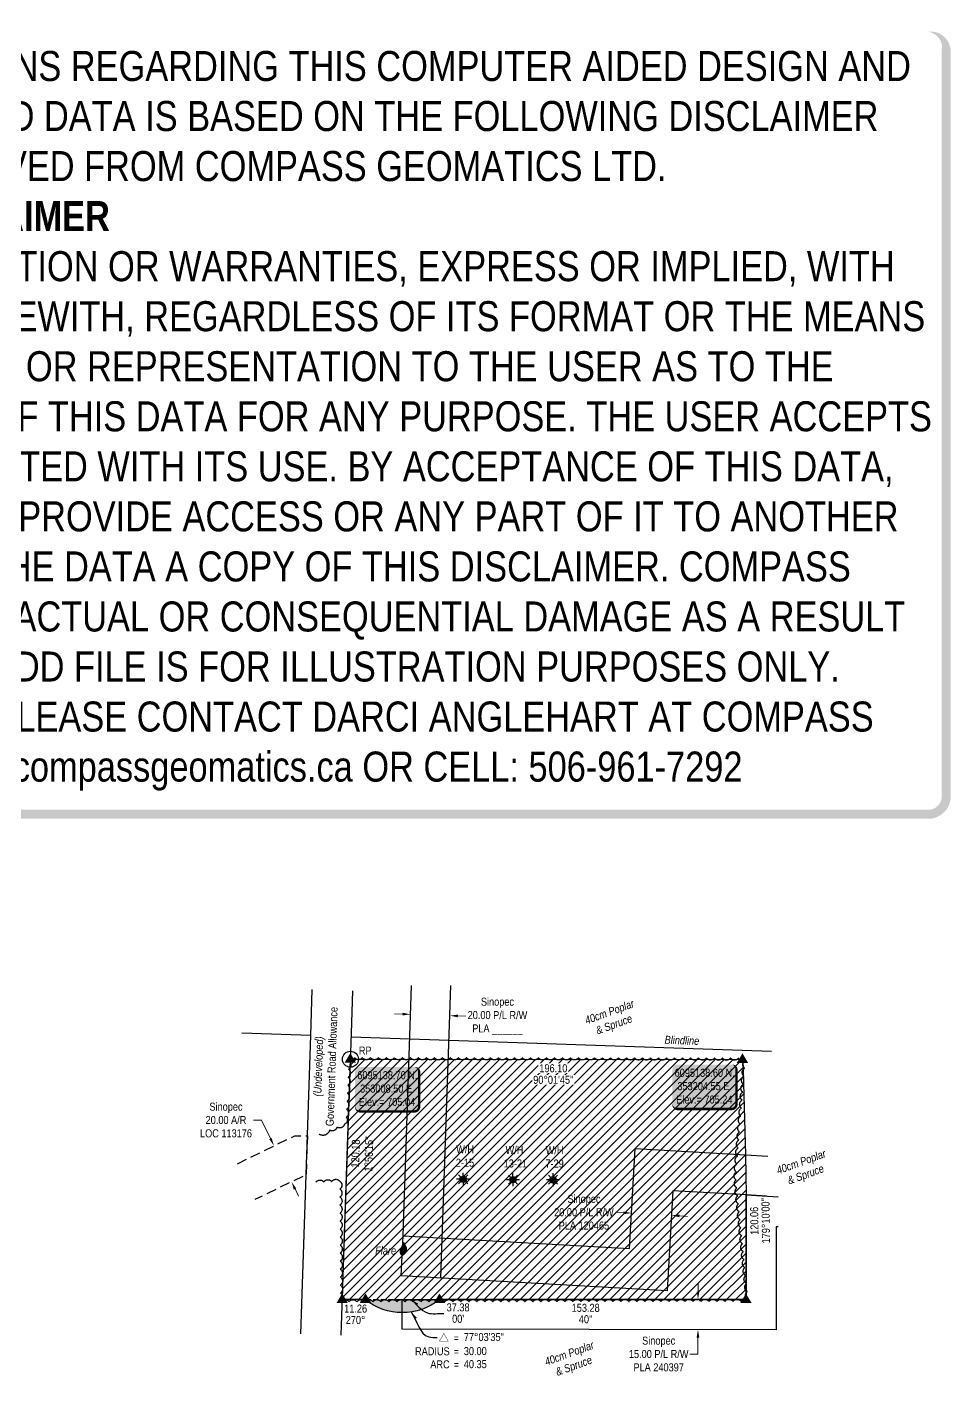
# Model space of a CAD drawing. Extents: x 352720 to 355089, y 6094221 to 6096402.
# Drawn here: x 353935 to 355089, y 6094696 to 6096402 of the extents above; entities that cross this region are included whole.
import ezdxf
from ezdxf.enums import TextEntityAlignment as Align

# ---------------------------------------------------------------- set-up
doc = ezdxf.new("R2010")
doc.units = 0
doc.header["$LTSCALE"] = 5
for name, pattern in [('0', [1, 1, 0]), ('foc-ACCESSROAD', [3.75, 2.5, -1.25]), ('foc-TRAV', [1.875, 1.25, -0.625])]:
    doc.linetypes.add(name, pattern=pattern)
for name, color, linetype in [('35', 37, 'Continuous'), ('AS-SYMBOL', 7, 'Continuous'), ('C-AR', 13, 'foc-ACCESSROAD'), ('C-RW', 13, 'Continuous'), ('C-WS-S', 13, 'Continuous'), ('DETAIL-T', 7, 'Continuous'), ('L-BD', 7, 'Continuous'), ('L-BD1', 253, 'Continuous'), ('L-MON', 1, 'Continuous'), ('L-ROAD-T', 7, 'Continuous'), ('L-SEC', 7, 'Continuous'), ('P-PROPOSED', 10, 'Continuous'), ('P-PROPOSED-EXISTING-H', 59, 'Continuous'), ('P-PROPOSED-H', 21, 'Continuous'), ('P-TRAV', 4, 'foc-TRAV'), ('T-BUSH', 110, '0'), ('T-BUSH-T', 110, 'Continuous'), ('T-SLOPE', 48, 'Continuous')]:
    doc.layers.add(name, color=color, linetype=linetype)
for name, color, linetype, lineweight in [('C-AR-T', 13, 'Continuous', 9), ('C-RW-T', 13, 'Continuous', 9), ('C-WS-T', 13, 'Continuous', 9), ('T-TEXT', 48, 'Continuous', 18)]:
    doc.layers.add(name, color=color, linetype=linetype, lineweight=lineweight)
doc.layers.add('DISCLAIMER', color=7, linetype='Continuous', plot=False)
doc.styles.add('100L', font='ARIALN.TTF', dxfattribs={"height": 11})
doc.styles.add('80', font='ARIALN.TTF', dxfattribs={"height": 10})
doc.styles.add('80CG', font='ARIALN.TTF', dxfattribs={"height": 10})
doc.styles.add('80L', font='ARIALN.TTF', dxfattribs={"height": 10})
doc.styles.add('80LS', font='ARIALNI.TTF', dxfattribs={"height": 10})
doc.dimstyles.new('Compass 5 000', dxfattribs={"dimscale": 5, "dimtxt": 9, "dimasz": 2, "dimexe": 0.2, "dimexo": 0.0625, "dimgap": 0.5, "dimtad": 0, "dimtih": 1, "dimtoh": 1, "dimzin": 0, "dimdsep": 46, "dimtxsty": '80CG', "dimcen": 0.1, "dimse1": 1, "dimse2": 1, "dimclrd": 256, "dimclrt": 256, "dimaunit": 1, "dimadec": 4, "dimazin": 0, "dimtfac": 0.06, "dimtofl": 0, "dimtmove": 0, "dimatfit": 1, "dimfxl": 0.2, "dimtolj": 1, "dimtzin": 0, "dimlwd": -1, "dimarcsym": 0})

# ---------------------------------------------------------------- blocks, each defined once
blk = doc.blocks.new('*D443')
at = {"layer": 'C-AR-T', "transparency": 16777216}
for p, q in [((354227.5, 6095037), (354217.5, 6095037)), ((354238.8, 6095013.8), (354227.5, 6095037)), ((354269.5, 6094950.9), (354273.9, 6094941.9))]:
    blk.add_line(p, q, dxfattribs=at)
for points in [[(354240.3, 6095014.5), (354237.3, 6095013.1), (354243.2, 6095004.8)], [(354271, 6094951.6), (354268, 6094950.1), (354265.1, 6094959.9)]]:
    blk.add_solid(points, dxfattribs=at)
at = {"layer": 'C-AR-T', "transparency": 16777216, "insert": (354183.2, 6095037), "char_height": 10, "attachment_point": 5, "style": '80CG'}
blk.add_mtext('\\A1;Sinopec\\P20.00 A/R\\PLOC 113176', dxfattribs=at)
blk = doc.blocks.new('FLARE')
h = blk.add_hatch(color=255)
h.dxf.hatch_style = 1
h.paths.add_polyline_path([(0.16, 2.41, 0.114147), (0.13, 2.43), (0.11, 2.44, 0.261551), (0.01, 2.42), (0, 2.41, 0.131268), (-0.03, 2.37), (-0.04, 2.35, 0.041497), (-0.05, 2.33), (-0.05, 2.29, 0.015174), (-0.05, 2.29), (-0.06, 2.24, 0.004376), (-0.06, 2.24), (-0.07, 2.18), (-0.08, 2.11), (-0.09, 2.05), (-0.1, 1.98), (-0.12, 1.91), (-0.14, 1.83), (-0.17, 1.76), (-0.19, 1.68), (-0.22, 1.61), (-0.26, 1.53), (-0.29, 1.46), (-0.32, 1.39), (-0.36, 1.32), (-0.39, 1.25, 0.000505), (-0.39, 1.25), (-0.43, 1.18, 0.002398), (-0.43, 1.18), (-0.46, 1.1, 0.004177), (-0.46, 1.1), (-0.5, 1.03, 0.005735), (-0.5, 1.03), (-0.53, 0.95, 0.006994), (-0.53, 0.95), (-0.56, 0.87, 0.00791), (-0.57, 0.87), (-0.6, 0.78, 0.008323), (-0.6, 0.78), (-0.63, 0.69, 0.008095), (-0.63, 0.68), (-0.66, 0.59, 0.008067), (-0.66, 0.59), (-0.68, 0.49, 0.008387), (-0.68, 0.49), (-0.7, 0.39, 0.009056), (-0.71, 0.38), (-0.72, 0.28, 0.010123), (-0.72, 0.28), (-0.74, 0.18, 0.011689), (-0.74, 0.18), (-0.75, 0.08, 0.013925), (-0.75, 0.08), (-0.75, -0.02, 0.016488), (-0.75, -0.02), (-0.75, -0.11, 0.017255), (-0.75, -0.12), (-0.74, -0.2, 0.01735), (-0.74, -0.2), (-0.73, -0.28, 0.017311), (-0.73, -0.29), (-0.71, -0.36, 0.01715), (-0.71, -0.36), (-0.69, -0.43, 0.016886), (-0.69, -0.44), (-0.66, -0.5, 0.016546), (-0.66, -0.5), (-0.63, -0.56, 0.016164), (-0.63, -0.56), (-0.6, -0.61, 0.016329), (-0.6, -0.62), (-0.57, -0.66, 0.018828), (-0.57, -0.67), (-0.54, -0.71, 0.022087), (-0.53, -0.71), (-0.5, -0.75, 0.025345), (-0.49, -0.76), (-0.46, -0.78, 0.028234), (-0.45, -0.79), (-0.42, -0.82, 0.030298), (-0.41, -0.82), (-0.37, -0.84, 0.031129), (-0.36, -0.85), (-0.32, -0.86, 0.030544), (-0.31, -0.87), (-0.27, -0.88, 0.028465), (-0.26, -0.88), (-0.22, -0.89, 0.025311), (-0.21, -0.89), (-0.16, -0.89, 0.02283), (-0.15, -0.89), (-0.11, -0.89, 0.021226), (-0.1, -0.89), (-0.05, -0.88, 0.020401), (-0.04, -0.88), (0, -0.87, 0.020299), (0.01, -0.87), (0.05, -0.85, 0.020911), (0.06, -0.85), (0.11, -0.83, 0.022277), (0.11, -0.83), (0.15, -0.81, 0.023712), (0.16, -0.8), (0.2, -0.78, 0.022408), (0.21, -0.78), (0.24, -0.75, 0.01993), (0.25, -0.74), (0.28, -0.72, 0.017146), (0.28, -0.71), (0.31, -0.68, 0.014211), (0.32, -0.68), (0.35, -0.64, 0.011221), (0.35, -0.64), (0.37, -0.61, 0.008212), (0.38, -0.61), (0.4, -0.57, 0.005172), (0.4, -0.57), (0.42, -0.54, 0.002523), (0.43, -0.54), (0.45, -0.5, 0.001671), (0.45, -0.5), (0.47, -0.47, 0.001229), (0.47, -0.47), (0.49, -0.44, 0.00075), (0.49, -0.44), (0.51, -0.41, 0.00026), (0.51, -0.41), (0.54, -0.37), (0.56, -0.34), (0.58, -0.3), (0.61, -0.27), (0.63, -0.23, 0.001311), (0.63, -0.23), (0.66, -0.19, 0.003726), (0.66, -0.19), (0.69, -0.15, 0.006065), (0.69, -0.14), (0.72, -0.1, 0.008452), (0.72, -0.1), (0.74, -0.05, 0.010991), (0.75, -0.05), (0.77, 0, 0.013767), (0.77, 0), (0.79, 0.05, 0.016839), (0.8, 0.05), (0.81, 0.1, 0.019104), (0.82, 0.11), (0.83, 0.15, 0.016987), (0.83, 0.16), (0.84, 0.21, 0.013636), (0.84, 0.21), (0.85, 0.26, 0.010244), (0.85, 0.27), (0.86, 0.31, 0.006846), (0.86, 0.32), (0.86, 0.37, 0.003419), (0.86, 0.37), (0.86, 0.41), (0.87, 0.46), (0.87, 0.5), (0.88, 0.54), (0.88, 0.59), (0.89, 0.63, 0.001278), (0.89, 0.63), (0.89, 0.67, 0.004735), (0.89, 0.67), (0.9, 0.71, 0.008354), (0.9, 0.72), (0.9, 0.76, 0.012059), (0.9, 0.76), (0.9, 0.8, 0.015712), (0.9, 0.81), (0.9, 0.85, 0.018457), (0.9, 0.85), (0.9, 0.89, 0.018102), (0.9, 0.9), (0.89, 0.94, 0.016533), (0.89, 0.95), (0.88, 0.99, 0.014576), (0.88, 0.99), (0.87, 1.03, 0.012435), (0.86, 1.04), (0.85, 1.08, 0.010283), (0.85, 1.09), (0.83, 1.13, 0.00824), (0.83, 1.13), (0.81, 1.18, 0.00638), (0.81, 1.18), (0.78, 1.23, 0.004735), (0.78, 1.23), (0.76, 1.29, 0.003388), (0.75, 1.29), (0.73, 1.34, 0.002345), (0.73, 1.34), (0.7, 1.4, 0.001492), (0.7, 1.4), (0.67, 1.46, 0.000746), (0.67, 1.46), (0.63, 1.51), (0.6, 1.57), (0.57, 1.62), (0.55, 1.68), (0.52, 1.73), (0.49, 1.78), (0.47, 1.83), (0.45, 1.87), (0.42, 1.92), (0.4, 1.97), (0.38, 2.02), (0.35, 2.08, 0.000332), (0.35, 2.08), (0.33, 2.13, 0.001849), (0.33, 2.13), (0.3, 2.19, 0.0038), (0.3, 2.19), (0.27, 2.24, 0.006473), (0.27, 2.24), (0.25, 2.29, 0.010865), (0.24, 2.3), (0.22, 2.34, 0.019524), (0.22, 2.34), (0.19, 2.38, 0.041077), (0.18, 2.39)])
at = {"color": 48, "flags": 128}
for points in [[(0.11, -0.72), (0.07, -0.74), (0.03, -0.76), (-0.02, -0.77), (-0.07, -0.78), (-0.11, -0.79), (-0.16, -0.79), (-0.2, -0.79), (-0.25, -0.78), (-0.29, -0.77), (-0.32, -0.76), (-0.36, -0.74), (-0.4, -0.71), (-0.43, -0.68), (-0.46, -0.65), (-0.49, -0.61), (-0.52, -0.56), (-0.54, -0.51), (-0.57, -0.46), (-0.59, -0.4), (-0.61, -0.33), (-0.63, -0.26), (-0.64, -0.19), (-0.65, -0.11), (-0.65, -0.02), (-0.65, 0.07), (-0.64, 0.17), (-0.63, 0.27), (-0.61, 0.36), (-0.58, 0.46), (-0.56, 0.56), (-0.53, 0.66), (-0.5, 0.75), (-0.47, 0.83), (-0.44, 0.91), (-0.41, 0.99), (-0.37, 1.06), (-0.34, 1.13), (-0.3, 1.2), (-0.27, 1.27), (-0.23, 1.34), (-0.2, 1.42), (-0.16, 1.49), (-0.13, 1.57), (-0.1, 1.65), (-0.07, 1.73), (-0.04, 1.8), (-0.02, 1.88), (0, 1.96), (0.01, 2.03), (0.02, 2.1), (0.03, 2.17), (0.04, 2.22), (0.05, 2.27), (0.05, 2.31), (0.06, 2.34), (0.08, 2.35), (0.09, 2.34), (0.11, 2.32), (0.13, 2.29), (0.16, 2.25), (0.18, 2.2), (0.21, 2.14), (0.24, 2.09), (0.26, 2.03), (0.29, 1.98), (0.31, 1.93), (0.33, 1.88), (0.36, 1.83), (0.38, 1.78), (0.41, 1.73), (0.43, 1.68), (0.46, 1.63), (0.49, 1.58), (0.52, 1.52), (0.55, 1.47), (0.58, 1.41), (0.61, 1.35), (0.64, 1.3), (0.67, 1.24), (0.69, 1.19), (0.72, 1.14), (0.74, 1.09), (0.75, 1.05), (0.77, 1), (0.78, 0.96), (0.79, 0.92), (0.8, 0.88), (0.8, 0.84), (0.8, 0.8), (0.8, 0.76), (0.8, 0.72), (0.79, 0.68), (0.79, 0.64), (0.78, 0.6), (0.78, 0.56), (0.77, 0.51), (0.77, 0.47), (0.76, 0.42), (0.76, 0.37), (0.76, 0.33), (0.75, 0.28), (0.74, 0.23), (0.73, 0.18), (0.72, 0.13), (0.7, 0.09), (0.68, 0.04), (0.66, 0), (0.63, -0.05), (0.61, -0.09), (0.58, -0.13), (0.55, -0.17), (0.53, -0.21), (0.5, -0.25), (0.48, -0.28), (0.45, -0.32), (0.43, -0.35), (0.41, -0.38), (0.39, -0.42), (0.37, -0.45), (0.34, -0.48), (0.32, -0.51), (0.3, -0.55), (0.27, -0.58), (0.24, -0.61), (0.21, -0.64), (0.18, -0.67), (0.15, -0.7)], [(0.02, -0.75), (-0.01, -0.76), (-0.03, -0.77), (-0.05, -0.78), (-0.08, -0.78), (-0.11, -0.79), (-0.13, -0.79), (-0.16, -0.79), (-0.18, -0.78), (-0.2, -0.78), (-0.23, -0.77), (-0.25, -0.76), (-0.26, -0.74), (-0.28, -0.73), (-0.3, -0.71), (-0.32, -0.69), (-0.33, -0.66), (-0.35, -0.63), (-0.36, -0.6), (-0.37, -0.57), (-0.39, -0.53), (-0.4, -0.49), (-0.4, -0.45), (-0.41, -0.41), (-0.41, -0.36), (-0.41, -0.31), (-0.4, -0.25), (-0.39, -0.2), (-0.38, -0.14), (-0.37, -0.09), (-0.36, -0.03), (-0.34, 0.02), (-0.32, 0.07), (-0.31, 0.12), (-0.29, 0.16), (-0.27, 0.21), (-0.25, 0.25), (-0.23, 0.29), (-0.21, 0.33), (-0.19, 0.37), (-0.17, 0.41), (-0.15, 0.45), (-0.14, 0.49), (-0.12, 0.53), (-0.1, 0.58), (-0.08, 0.62), (-0.07, 0.66), (-0.06, 0.71), (-0.05, 0.75), (-0.04, 0.79), (-0.03, 0.83), (-0.03, 0.87), (-0.02, 0.9), (-0.02, 0.93), (-0.01, 0.95), (-0.01, 0.96), (0, 0.97), (0.01, 0.96), (0.02, 0.95), (0.03, 0.94), (0.04, 0.91), (0.06, 0.88), (0.07, 0.86), (0.09, 0.82), (0.1, 0.79), (0.12, 0.76), (0.13, 0.74), (0.14, 0.71), (0.16, 0.68), (0.17, 0.65), (0.18, 0.63), (0.2, 0.6), (0.21, 0.57), (0.23, 0.54), (0.25, 0.51), (0.26, 0.47), (0.28, 0.44), (0.3, 0.41), (0.31, 0.38), (0.33, 0.35), (0.34, 0.32), (0.36, 0.29), (0.37, 0.27), (0.38, 0.24), (0.39, 0.22), (0.39, 0.19), (0.4, 0.17), (0.4, 0.15), (0.41, 0.13), (0.41, 0.1), (0.41, 0.08), (0.4, 0.06), (0.4, 0.04), (0.4, 0.01), (0.39, -0.01), (0.39, -0.03), (0.39, -0.06), (0.39, -0.08), (0.38, -0.11), (0.38, -0.14), (0.38, -0.16), (0.38, -0.19), (0.37, -0.22), (0.37, -0.24), (0.36, -0.27), (0.35, -0.3), (0.34, -0.32), (0.32, -0.35), (0.31, -0.37), (0.3, -0.4), (0.28, -0.42), (0.27, -0.44), (0.25, -0.46), (0.24, -0.48), (0.22, -0.5), (0.21, -0.52), (0.2, -0.54), (0.19, -0.56), (0.17, -0.58), (0.16, -0.6), (0.15, -0.61), (0.14, -0.63), (0.12, -0.65), (0.11, -0.67), (0.09, -0.69), (0.08, -0.7), (0.06, -0.72), (0.04, -0.74)]]:
    blk.add_lwpolyline(points, close=True, dxfattribs=at)
blk = doc.blocks.new('GAS')
h = blk.add_hatch(color=255)
h.dxf.hatch_style = 1
edge = h.paths.add_edge_path()
edge.add_arc((0, 0), 0.9, 0, 360)
for p, q in [((-0.81, 0), (-1.62, 0)), ((-0.57, 0.57), (-1.14, 1.14)), ((0, 0.81), (0, 1.62)), ((0.57, 0.57), (1.14, 1.14)), ((1.62, 0), (0.81, 0)), ((-0.57, -0.57), (-1.14, -1.14)), ((0, -0.81), (0, -1.62)), ((1.14, -1.14), (0.57, -0.57))]:
    blk.add_line(p, q)
blk.add_circle((0, 0), 0.8)
blk = doc.blocks.new('*U444')
at = {"layer": '35', "color": 3}
blk.add_circle((0, 0), 10, dxfattribs=at)
at = {"layer": '35', "color": 3, "style": '80'}
blk.add_attdef('RP_001', (10.5, 5.8), '', height=10, dxfattribs=at)
blk = doc.blocks.new('STRIA')
blk.add_hatch(color=255).paths.add_polyline_path([(-0.04, 1.52), (-1.47, -0.87), (1.39, -0.87)])
blk = doc.blocks.new('STRIAA')
blk.add_blockref('STRIA', (0, 0))
blk = doc.blocks.new('STRIB')
at = {"color": 1}
blk.add_solid([(-1.12, -0.67), (-0.04, 1.13), (1.04, -0.67)], dxfattribs=at)
blk = doc.blocks.new('STRIBB')
blk.add_blockref('STRIB', (0, 0))
blk = doc.blocks.new('STRICC')
for name in ['STRIAA', 'STRIBB']:
    blk.add_blockref(name, (0, 0))
blk = doc.blocks.new('fdspike')
blk.add_blockref('STRICC', (0, 0))
blk = doc.blocks.new('TRIA')
blk.add_hatch(color=255).paths.add_polyline_path([(-0.04, 1.52), (-1.47, -0.87), (1.39, -0.87)])
blk = doc.blocks.new('TRIAA')
blk.add_blockref('TRIA', (0, 0))
blk = doc.blocks.new('TRIB')
at = {"color": 1}
blk.add_lwpolyline([(-1.12, -0.67), (-0.04, 1.13), (1.04, -0.67)], close=True, dxfattribs=at)
blk = doc.blocks.new('TRIBB')
blk.add_blockref('TRIB', (0, 0))
blk = doc.blocks.new('TRICC')
for name in ['TRIAA', 'TRIBB']:
    blk.add_blockref(name, (0, 0))
blk = doc.blocks.new('plspike')
blk.add_blockref('TRICC', (0, 0))
blk = doc.blocks.new('curve')
at = {"const_width": 0.1}
blk.add_lwpolyline([(-4.99, 5.39), (-6.08, 3.49), (-3.89, 3.49)], close=True, dxfattribs=at)
at = {"style": '80'}
for p in [(-2.44, 3.36), (-2.44, -0.04), (-2.44, -3.3)]:
    blk.add_text('=', height=1.8, dxfattribs=at).set_placement(p)
for s, p in [('RADIUS', (-3.54, -0.05)), ('ARC', (-3.54, -3.31))]:
    blk.add_text(s, height=2, dxfattribs=at).set_placement(p, align=Align.RIGHT)
for tag, p in [('DELTA', (0, 3.52)), ('CURVE_RADIUS', (0, 0)), ('ARC_LENGTH', (0, -3.26))]:
    blk.add_attdef(tag, p, '', height=2, dxfattribs=at)
blk = doc.blocks.new('*D445')
at = {"layer": 'C-RW-T', "transparency": 16777216}
for p, q in [((354680.1, 6094921.2), (354670.1, 6094921.8)), ((354750, 6094917.3), (354760, 6094916.7))]:
    blk.add_line(p, q, dxfattribs=at)
for points in [[(354680.2, 6094922.9), (354680, 6094919.5), (354690.1, 6094920.7)], [(354750.1, 6094919), (354749.9, 6094915.6), (354740, 6094917.9)]]:
    blk.add_solid(points, dxfattribs=at)
at = {"layer": 'C-RW-T', "transparency": 16777216, "insert": (354630.6, 6094921.8), "char_height": 10, "attachment_point": 5, "style": '80CG'}
blk.add_mtext('\\A1;Sinopec\\P20.00 P/L R/W\\PPLA 120465', dxfattribs=at)
blk = doc.blocks.new('*U448')
h = blk.add_hatch(color=254)
edge = h.paths.add_edge_path()
edge.add_line((-34, -28.5), (34, -28.5))
edge.add_arc((34, -22.5), 6, 270, 360)
edge.add_line((40, -22.5), (40, 21))
edge.add_arc((34, 21), 6, 0, 90)
edge.add_line((34, 27), (-34, 27))
edge.add_arc((-34, 21), 6, 90, 180)
edge.add_line((-40, 21), (-40, -22.5))
edge.add_arc((-34, -22.5), 6, 180, 270)
at = {"color": 1, "flags": 128}
blk.add_lwpolyline([(-34, -28.5, 3, 3, 0), (34, -28.5, 3, 3, 0.414214), (40, -22.5, 3, 3, 0), (40, 21, 3, 0, 0.414214), (34, 27, 0, 0, 0), (-34, 27, 0, 0, 0.414214), (-40, 21, 0, 0, 0), (-40, -22.5, 0, 3, 0.414214)], format="xyseb", close=True, dxfattribs=at)
blk.add_lwpolyline([(31.1, 11.7, 0, 10, 0), (0, 0, 5, 5, 0)], format="xyseb", dxfattribs=at)
at = {"color": 1, "style": '80'}
blk.add_attdef('ENTER_TEXT_001', (-36, -5), '', height=10, dxfattribs=at)
blk = doc.blocks.new('*D451')
at = {"layer": 'C-RW-T', "transparency": 16777216}
for p, q in [((354773.2, 6094822.7), (354773.2, 6094832.7)), ((354773.1, 6094765.2), (354773.1, 6094744.7)), ((354773.1, 6094744.7), (354763.1, 6094744.7))]:
    blk.add_line(p, q, dxfattribs=at)
for points in [[(354771.5, 6094822.7), (354774.8, 6094822.7), (354773.2, 6094812.7)], [(354771.4, 6094765.2), (354774.8, 6094765.2), (354773.1, 6094775.2)]]:
    blk.add_solid(points, dxfattribs=at)
at = {"layer": 'C-RW-T', "transparency": 16777216, "insert": (354724, 6094744.7), "char_height": 10, "attachment_point": 5, "style": '80CG'}
blk.add_mtext('\\A1;Sinopec\\P15.00 P/L R/W\\PPLA 240397', dxfattribs=at)
blk = doc.blocks.new('Disclaimer_Legal')
at = {"layer": 'DISCLAIMER', "color": 254, "flags": 128}
blk.add_lwpolyline([(-3612.9, -1104.6, 37.5, 37.5, 0), (4096.1, -1104.6, 37.5, 37.5, 0.414214), (4171.1, -1029.6, 37.5, 37.5, 0), (4171.1, 2078.7, 37.5, 0, 0.414214), (4096.1, 2153.7, 0, 0, 0), (-3612.9, 2153.7, 0, 0, 0.414214), (-3687.9, 2078.7, 0, 0, 0), (-3687.9, -1029.6, 0, 37.5, 0.414214)], format="xyseb", close=True, dxfattribs=at)
at = {"layer": 'DISCLAIMER', "color": 254, "insert": (241.6, 533.9), "char_height": 125, "width": 7717.568, "attachment_point": 5, "style": '80'}
blk.add_mtext('NOTICE TO THE CORPORATION, PERSON &/OR PERSONS REGARDING THIS COMPUTER AIDED DESIGN AND DRAFTING (CADD) FILES. ACCEPTANCE OF THE CADD DATA IS BASED ON THE FOLLOWING DISCLAIMER WHICH COVERS ALL CADD DATA RECIEVED FROM COMPASS GEOMATICS LTD.\\P{\\fArial Narrow|b1|i0|c0|p34;DISCLAIMER}\\PCOMPASS GEOMATICS LTD. MAKES NO REPRESENTATION OR WARRANTIES, EXPRESS OR IMPLIED, WITH RESPECT TO THE REUSE OF THE DATA PROVIDED HEREWITH, REGARDLESS OF ITS FORMAT OR THE MEANS OF ITS TRANSMISSION. THERE IS NO GUARANTEE OR REPRESENTATION TO THE USER AS TO THE ACCURACY, CURRENCY, SUITABILITY OR RELIABILITY OF THIS DATA FOR ANY PURPOSE. THE USER ACCEPTS THE DATA "AS IS", AND ASSUMES ALL RISKS ASSOCIATED WITH ITS USE. BY ACCEPTANCE OF THIS DATA, THE USER AGREES NOT TO TRANSMIT THIS DATA OR PROVIDE ACCESS OR ANY PART OF IT TO ANOTHER PARTY UNLESS THE USER SHALL INCLUDE WITH THE DATA A COPY OF THIS DISCLAIMER. COMPASS GEOMATICS LTD. ASSUMES NO RESPONSIBILITY FOR ACTUAL OR CONSEQUENTIAL DAMAGE AS A RESULT OF ANY USER\'S RELIANCE ON THIS DATA. THIS CADD FILE IS FOR ILLUSTRATION PURPOSES ONLY.\\PIF YOU REQUIRE MORE ACCURATE INFORMATION, PLEASE CONTACT DARCI ANGLEHART AT COMPASS GEOMATICS LTD. VIA EMAIL: darci.anglehart@compassgeomatics.ca OR CELL: 506-961-7292', dxfattribs=at)

msp = doc.modelspace()

# ---------------------------------------------------------------- hatches: boundary and pattern name
at = {"layer": 'P-PROPOSED-EXISTING-H'}
h = msp.add_hatch(dxfattribs=at)
h.set_pattern_fill('ANSI31', color=256, scale=2.5, style=0)
h.set_pattern_definition([(45, (177823.529, 3045739.339), (-5.612660076, 5.612660076), [])])
h.paths.add_polyline_path([(354833.275, 6094812.683), (354328.625, 6094812.781), (354338.78, 6095112.983), (354828.912, 6095112.731), (354832.593, 6094993.555), (354833.318, 6094943.45)])
at = {"layer": 'P-PROPOSED-H'}
h = msp.add_hatch(color=256, dxfattribs=at)
h.dxf.hatch_style = 1
h.paths.add_polyline_path([(354450.177, 6094812.757), (354356.761, 6094812.775, 0.34950867)])

# ---------------------------------------------------------------- linework, layer by layer
at = {"layer": 'C-AR', "flags": 128}
msp.add_lwpolyline([(354197.48, 6094982.517), (354269.217, 6095017.483), (354285.008, 6095017.478), (354283.314, 6094967.527), (354280.743, 6094967.479), (354219.387, 6094937.573)], dxfattribs=at)
at = {"layer": 'C-RW', "flags": 128}
for points in [[(354404.792, 6094892.31), (354415.068, 6095205.097)], [(354451.913, 6094839.613), (354464.253, 6095205.152)], [(354858.762, 6094942.034), (354833.318, 6094943.45), (354741.711, 6094948.591), (354734.74, 6094823.816), (354402.004, 6094842.401), (354404.792, 6094892.31), (354687.618, 6094876.513), (354694.59, 6095001.295), (354832.593, 6094993.555), (354860.48, 6094992.003)], [(354873.494, 6094903.656), (354870.805, 6094903.806), (354870.763, 6094775.148), (354403.445, 6094775.585), (354403.48, 6094812.731), (354833.275, 6094812.683), (354833.318, 6094943.45), (354873.494, 6094941.214)]]:
    msp.add_lwpolyline(points, dxfattribs=at)
at = {"layer": 'C-RW-T'}
for p, q in [((354403.888, 6095169.34), (354393.894, 6095169.678)), ((354472.972, 6095167.035), (354482.966, 6095166.697))]:
    msp.add_line(p, q, dxfattribs=at)
for points in [[(354403.944, 6095171.006), (354403.832, 6095167.675), (354413.883, 6095169.003)], [(354473.028, 6095168.701), (354472.916, 6095165.369), (354462.978, 6095167.372)]]:
    msp.add_solid(points, dxfattribs=at)
at = {"layer": 'L-SEC'}
for p, q in [((354276.644, 6094770.011), (354289.235, 6095142.708)), ((354327.181, 6094768.304), (354339.973, 6095145.612)), ((354339.728, 6095140.973), (354864.98, 6095122.918))]:
    msp.add_line(p, q, dxfattribs=at)
at = {"layer": 'L-SEC', "flags": 128}
for points in [[(354289.235, 6095142.708), (354291.116, 6095199.951)], [(354339.886, 6095145.615), (354341.616, 6095198.292)], [(354289.235, 6095142.708), (354202.927, 6095145.591)]]:
    msp.add_lwpolyline(points, dxfattribs=at)
at = {"layer": 'P-PROPOSED'}
msp.add_lwpolyline([(354338.867, 6095112.98), (354829, 6095112.728), (354832.68, 6094993.552), (354833.405, 6094943.447), (354833.362, 6094812.68), (354450.264, 6094812.754, -0.34950867), (354356.848, 6094812.772), (354328.712, 6094812.778), (354330.176, 6094859.237, -0.12066505), (354330.176, 6094859.237)], format="xyb", close=True, dxfattribs=at)
at = {"layer": 'P-TRAV'}
msp.add_line((354357.83, 6094812.761), (354450.087, 6094812.701), dxfattribs=at)
at = {"layer": 'T-BUSH', "flags": 128}
msp.add_lwpolyline([(354295.424, 6094959.209, -0.52056705), (354305.413, 6094959.682, -0.52056705), (354315.402, 6094960.155, -0.52056705), (354325.391, 6094960.628, -0.52056705), (354325.574, 6094950.767, -0.52056705), (354325.625, 6094940.767, -0.52056705), (354325.676, 6094930.767, -0.52056705), (354325.727, 6094920.767, -0.52056705), (354325.778, 6094910.767, -0.52056705), (354325.829, 6094900.767, -0.52056705), (354325.88, 6094890.768, -0.52056705), (354325.931, 6094880.768, -0.52056705), (354325.982, 6094870.768, -0.52056705), (354326.034, 6094860.768, -0.52056705), (354326.085, 6094850.768, -0.52056705), (354326.136, 6094840.768, -0.52056705), (354326.187, 6094830.768, -0.52056705), (354326.238, 6094820.768, -0.52056705), (354327.079, 6094810.972, -0.52056705), (354336.81, 6094810.021, -0.52056705), (354346.81, 6094810.03, -0.52056705), (354356.81, 6094810.04, -0.52056705), (354366.81, 6094810.05, -0.52056705), (354376.81, 6094810.059, -0.52056705), (354386.81, 6094810.069, -0.52056705), (354396.81, 6094810.078, -0.52056705), (354406.81, 6094810.088, -0.52056705), (354416.81, 6094810.098, -0.52056705), (354426.81, 6094810.107, -0.52056705), (354436.81, 6094810.117, -0.52056705), (354446.81, 6094810.127, -0.52056705), (354456.81, 6094810.136, -0.52056705), (354466.81, 6094810.146, -0.52056705), (354476.81, 6094810.156, -0.52056705), (354486.81, 6094810.165, -0.52056705), (354496.81, 6094810.175, -0.52056705), (354506.81, 6094810.184, -0.52056705), (354516.81, 6094810.194, -0.52056705), (354526.81, 6094810.204, -0.52056705), (354536.81, 6094810.213, -0.52056705), (354546.81, 6094810.223, -0.52056705), (354556.81, 6094810.233, -0.52056705), (354566.81, 6094810.242, -0.52056705), (354576.81, 6094810.252, -0.52056705), (354586.81, 6094810.261, -0.52056705), (354596.81, 6094810.271, -0.52056705), (354606.81, 6094810.281, -0.52056705), (354616.81, 6094810.29, -0.52056705), (354626.81, 6094810.3, -0.52056705), (354636.81, 6094810.31, -0.52056705), (354646.81, 6094810.319, -0.52056705), (354656.81, 6094810.329, -0.52056705), (354666.81, 6094810.339, -0.52056705), (354676.81, 6094810.348, -0.52056705), (354686.81, 6094810.358, -0.52056705), (354696.81, 6094810.367, -0.52056705), (354706.81, 6094810.377, -0.52056705), (354716.81, 6094810.387, -0.52056705), (354726.81, 6094810.396, -0.52056705), (354736.81, 6094810.406, -0.52056705), (354746.81, 6094810.416, -0.52056705), (354756.81, 6094810.425, -0.52056705), (354766.81, 6094810.435, -0.52056705), (354776.81, 6094810.445, -0.52056705), (354786.81, 6094810.454, -0.52056705), (354796.81, 6094810.464, -0.52056705), (354806.81, 6094810.473, -0.52056705), (354816.81, 6094810.483, -0.52056705), (354826.81, 6094810.493, -0.52056705), (354835.622, 6094812.922, -0.52056705), (354834.75, 6094822.872, -0.52056705), (354833.749, 6094832.822, -0.52056705), (354832.749, 6094842.771, -0.52056705), (354831.748, 6094852.721, -0.52056705), (354830.747, 6094862.671, -0.52056705), (354829.747, 6094872.621, -0.52056705), (354828.746, 6094882.571, -0.52056705), (354827.745, 6094892.521, -0.52056705), (354826.745, 6094902.47, -0.52056705), (354825.744, 6094912.42, -0.52056705), (354824.743, 6094922.37, -0.52056705), (354823.743, 6094932.32, -0.52056705), (354822.742, 6094942.27, -0.52056705), (354821.741, 6094952.219, -0.52056705), (354820.741, 6094962.169, -0.52056705), (354820.98, 6094972.131, -0.52056705), (354821.785, 6094982.099, -0.52056705), (354822.589, 6094992.066, -0.52056705), (354823.394, 6095002.034, -0.52056705), (354824.199, 6095012.001, -0.52056705), (354825.004, 6095021.969, -0.52056705), (354825.808, 6095031.937, -0.52056705), (354826.613, 6095041.904, -0.52056705), (354827.418, 6095051.872, -0.52056705), (354828.222, 6095061.839, -0.52056705), (354829.027, 6095071.807, -0.52056705), (354829.832, 6095081.774, -0.52056705), (354830.637, 6095091.742, -0.52056705), (354831.441, 6095101.71, -0.52056705), (354832.213, 6095111.678, -0.52056705), (354823.727, 6095114.479, -0.52056705), (354813.727, 6095114.489, -0.52056705), (354803.727, 6095114.499, -0.52056705), (354793.727, 6095114.509, -0.52056705), (354783.727, 6095114.518, -0.52056705), (354773.727, 6095114.528, -0.52056705), (354763.727, 6095114.538, -0.52056705), (354753.727, 6095114.548, -0.52056705), (354743.727, 6095114.558, -0.52056705), (354733.727, 6095114.568, -0.52056705), (354723.727, 6095114.578, -0.52056705), (354713.727, 6095114.588, -0.52056705), (354703.728, 6095114.598, -0.52056705), (354693.728, 6095114.608, -0.52056705), (354683.728, 6095114.618, -0.52056705), (354673.728, 6095114.628, -0.52056705), (354663.728, 6095114.637, -0.52056705), (354653.728, 6095114.647, -0.52056705), (354643.728, 6095114.657, -0.52056705), (354633.728, 6095114.667, -0.52056705), (354623.728, 6095114.677, -0.52056705), (354613.728, 6095114.687, -0.52056705), (354603.728, 6095114.697, -0.52056705), (354593.728, 6095114.707, -0.52056705), (354583.728, 6095114.717, -0.52056705), (354573.728, 6095114.727, -0.52056705), (354563.728, 6095114.737, -0.52056705), (354553.728, 6095114.746, -0.52056705), (354543.728, 6095114.756, -0.52056705), (354533.728, 6095114.766, -0.52056705), (354523.728, 6095114.776, -0.52056705), (354513.728, 6095114.786, -0.52056705), (354503.728, 6095114.796, -0.52056705), (354493.728, 6095114.806, -0.52056705), (354483.728, 6095114.816, -0.52056705), (354473.728, 6095114.826, -0.52056705), (354463.728, 6095114.836, -0.52056705), (354453.728, 6095114.846, -0.52056705), (354443.728, 6095114.856, -0.52056705), (354433.728, 6095114.865, -0.52056705), (354423.728, 6095114.875, -0.52056705), (354413.728, 6095114.885, -0.52056705), (354403.728, 6095114.895, -0.52056705), (354393.728, 6095114.905, -0.52056705), (354383.728, 6095114.915, -0.52056705), (354373.728, 6095114.925, -0.52056705), (354363.728, 6095114.935, -0.52056705), (354353.728, 6095114.945, -0.52056705), (354343.728, 6095114.955, -0.52056705), (354336.842, 6095110.486, -0.52056705), (354336.373, 6095100.497, -0.52056705), (354335.904, 6095090.508, -0.52056705), (354335.436, 6095080.519, -0.52056705), (354334.967, 6095070.53, -0.52056705), (354334.498, 6095060.541, -0.52056705), (354334.029, 6095050.552, -0.52056705), (354333.561, 6095040.563, -0.52056705), (354331.309, 6095031.847, -0.52056705), (354322.013, 6095028.162, -0.52056705), (354312.716, 6095024.478, -0.52056705), (354299.652, 6095019.3, -0.52056705)], format="xyb", dxfattribs=at)

# ---------------------------------------------------------------- block references
at = {"xscale": 0.3, "yscale": 0.3, "zscale": 0.3}
msp.add_blockref('Disclaimer_Legal', (353832.036, 6095750.297), dxfattribs=at)
at = {"layer": 'AS-SYMBOL', "xscale": 5, "yscale": 5, "zscale": 5}
msp.add_blockref('FLARE', (354404.497, 6094872.316), dxfattribs=at)
at = {"layer": 'C-WS-S', "color": 5}
msp.add_blockref('*U444', (354338.78, 6095112.983), dxfattribs=at).add_auto_attribs({'RP_001': 'RP'})
at = {"layer": 'C-WS-S', "color": 5, "xscale": 5, "yscale": 5, "zscale": 5}
for p in [(354479.572, 6094962.968, 1770.583), (354541.877, 6094962.496, 1769.153), (354591.98, 6094962.408, 1768.56)]:
    msp.add_blockref('GAS', p, dxfattribs=at)
at = {"layer": 'DETAIL-T', "color": 3}
ref = msp.add_blockref('*U448', (354781.228, 6095079.288), dxfattribs=at)
ref.add_attrib('ENTER_TEXT_001', '6095138.60 N.', (354743.933, 6095091.061), dxfattribs={"layer": '0', "color": 1, "height": 10, "style": '80'})
ref.add_attrib('ENTER_TEXT_002', '353204.55 E.', (354747.408, 6095074.353), dxfattribs={"layer": '0', "color": 1, "height": 10, "style": '80'})
ref.add_attrib('ENTER_TEXT_003', 'Elev.= 705.24', (354745.863, 6095057.645), dxfattribs={"layer": '0', "color": 1, "height": 10, "style": '80'})
ref = msp.add_blockref('*U448', (354384.637, 6095076.259), dxfattribs=at)
ref.add_attrib('ENTER_TEXT_001', '6095138.70 N.', (354347.341, 6095088.032), dxfattribs={"layer": '0', "color": 1, "height": 10, "style": '80'})
ref.add_attrib('ENTER_TEXT_002', '353008.50 E.', (354350.817, 6095071.324), dxfattribs={"layer": '0', "color": 1, "height": 10, "style": '80'})
ref.add_attrib('ENTER_TEXT_003', 'Elev.= 705.04', (354349.272, 6095054.616), dxfattribs={"layer": '0', "color": 1, "height": 10, "style": '80'})
at = {"layer": 'L-BD1', "color": 5, "xscale": 4.998785050000003, "yscale": 4.998785050000003, "zscale": 4.998785050000003}
msp.add_blockref('curve', (354480.453, 6094743.407), dxfattribs=at).add_auto_attribs({'DELTA': '77%%d03\'35"', 'CURVE_RADIUS': '30.00', 'ARC_LENGTH': '40.35'})
at = {"layer": 'L-MON', "xscale": 5, "yscale": 5, "zscale": 5}
for name, p in [('fdspike', (354338.78, 6095112.983)), ('fdspike', (354828.912, 6095112.731)), ('fdspike', (354328.625, 6094812.781)), ('plspike', (354357.83, 6094812.761)), ('plspike', (354450.087, 6094812.701)), ('fdspike', (354833.275, 6094812.683))]:
    msp.add_blockref(name, p, dxfattribs=at)

# ---------------------------------------------------------------- texts
at = {"layer": 'C-RW-T', "insert": (354522.506, 6095166.697), "char_height": 10, "attachment_point": 5, "style": '80CG'}
msp.add_mtext('\\A1;Sinopec\\P20.00 P/L R/W\\PPLA ______', dxfattribs=at)
at = {"layer": 'C-WS-T', "char_height": 10, "attachment_point": 1, "style": '100L'}
for s, insert in [('\\pi0.69528;W/H\\P\\pi0.20756;2-15', (354470.228, 6095005.383)), ('\\pi0.69528;W/H\\P\\pi-1.7024;13-21', (354531.972, 6095004.484)), ('\\pi0.69528;W/H\\P\\pi0.33034;7-29', (354582.074, 6095004.396, -1769.153))]:
    msp.add_mtext_dynamic_manual_height_columns(s, width=22.54336, gutter_width=54.987, heights=[0], dxfattribs=dict(at, insert=insert))
at = {"layer": 'L-BD', "style": '80L'}
for s, height, rotation, p in [("179°10'00''", 9.99757, 90.833, (354857.795, 6094911.324)), ('120.06', 9.9976, 90.833, (354843.55, 6094911.117)), ('11.26', 9.9976, 359.9889, (354345.213, 6094801.506)), ('37.38', 9.9976, 359.9889, (354473.319, 6094803.02)), ('153.28', 9.9976, 359.9889, (354632.783, 6094802.475)), ('270°', 9.9976, 359.9889, (354345.21, 6094787.259)), ("00'", 9.9976, 359.9889, (354473.316, 6094788.774)), ("40''", 9.9976, 359.9889, (354632.781, 6094788.228))]:
    msp.add_text(s, height=height, rotation=rotation, dxfattribs=at).set_placement(p, align=Align.MIDDLE)
at = {"layer": 'L-BD', "insert": (354340.092, 6094995.345), "char_height": 9.99757, "width": 25.77783, "attachment_point": 2, "rotation": 88.0626, "style": '80L'}
msp.add_mtext("120.18 1°56'15''", dxfattribs=at)
at = {"layer": 'L-ROAD-T', "style": '80L'}
msp.add_text('Government Road Allowance', height=10, rotation=88.058177, dxfattribs=at).set_placement((354315.241, 6095103.876), align=Align.MIDDLE_CENTER)
at = {"layer": 'L-SEC', "insert": (354753.265, 6095141.604), "char_height": 10, "width": 43.11501, "attachment_point": 2, "rotation": 358.031296, "style": '80LS'}
msp.add_mtext('Blindline', dxfattribs=at)
at = {"layer": 'T-BUSH-T', "char_height": 10, "width": 65.40696, "attachment_point": 2, "rotation": 20, "style": '80LS'}
for insert in [(354660.768, 6095176.888), (354900.336, 6094989.512), (354610.522, 6094750.418)]:
    msp.add_mtext('40cm Poplar \\P& Spruce', dxfattribs=dict(at, insert=insert))
at = {"layer": 'T-SLOPE', "insert": (354382.791, 6094879.021), "char_height": 10, "width": 25.91173, "attachment_point": 2, "rotation": 359.946478, "style": '80LS'}
msp.add_mtext('Flare', dxfattribs=at)
at = {"layer": 'T-TEXT', "style": '80LS'}
msp.add_text('(Undeveloped)', height=10, rotation=88.058177, dxfattribs=at).set_placement((354298.567, 6095103.971), align=Align.MIDDLE_CENTER)

# ---------------------------------------------------------------- dimensions: what is measured, and where the dimension line sits
at = {"layer": 'C-AR-T'}
dim = msp.add_linear_dim(base=(354265.124, 6094959.866), p1=(354108.59, 6094939.189), p2=(354130.498, 6094894.245), angle=295.986066, text='Sinopec\\P20.00 A/R\\PLOC 113176', dimstyle='Compass 5 000', dxfattribs=at)
dim.commit()
dim.dimension.update_dxf_attribs({"geometry": '*D443', "text_midpoint": (354183.202, 6095037.049), "dimtype": 161})
at = {"layer": 'C-RW-T', "color": 5}
dim = msp.add_aligned_dim(p1=(354739.229, 6094904.165), p2=(354689.319, 6094906.953), distance=-13.718, text='Sinopec\\P20.00 P/L R/W\\PPLA 120465', dimstyle='Compass 5 000', dxfattribs=at)
dim.commit()
dim.dimension.update_dxf_attribs({"geometry": '*D445', "text_midpoint": (354630.576, 6094921.766)})
dim = msp.add_linear_dim(base=(354773.117, 6094775.24), p1=(354768.21, 6094812.696), p2=(354768.175, 6094775.244), angle=269.946478, text='Sinopec\\P15.00 P/L R/W\\PPLA 240397', dimstyle='Compass 5 000', dxfattribs=at)
dim.commit()
dim.dimension.update_dxf_attribs({"geometry": '*D451', "text_midpoint": (354724.003, 6094744.74), "dimtype": 161})

# ---------------------------------------------------------------- leaders
at = {"layer": 'L-BD', "path_type": 1}
msp.add_leader([(354414.515, 6094812.764), (354434.954, 6094796.071), (354455.442, 6094795.393)], dimstyle='Compass 5 000', override={"dimgap": 0.5, "dimtad": 0}, dxfattribs=at)
at = {"layer": 'L-BD1', "color": 5, "path_type": 1}
msp.add_leader([(354414.543, 6094797.262), (354436.72, 6094766.021), (354447.148, 6094765.348)], dimstyle='Compass 5 000', override={"dimgap": 0.5, "dimtad": 0}, dxfattribs=at)

# ---------------------------------------------------------------- next in the draw order: texts
at = {"layer": 'L-BD', "insert": (354592.37, 6095106.708), "char_height": 9.9976, "width": 35.21814, "attachment_point": 2, "rotation": 359.9705, "style": '80L', "bg_fill": 3, "box_fill_scale": 1.1, "bg_fill_color": 256, "bg_fill_transparency": 0}
msp.add_mtext('196.10', dxfattribs=at)

# ---------------------------------------------------------------- next in the draw order: texts
at = {"layer": 'L-BD', "insert": (354592.395, 6095092.289), "char_height": 9.9976, "width": 50.65272, "attachment_point": 2, "rotation": 359.9705, "style": '80L', "bg_fill": 3, "box_fill_scale": 1.1, "bg_fill_color": 256, "bg_fill_transparency": 0}
msp.add_mtext("90°01'45''", dxfattribs=at)

doc.saveas('drawing.dxf')
